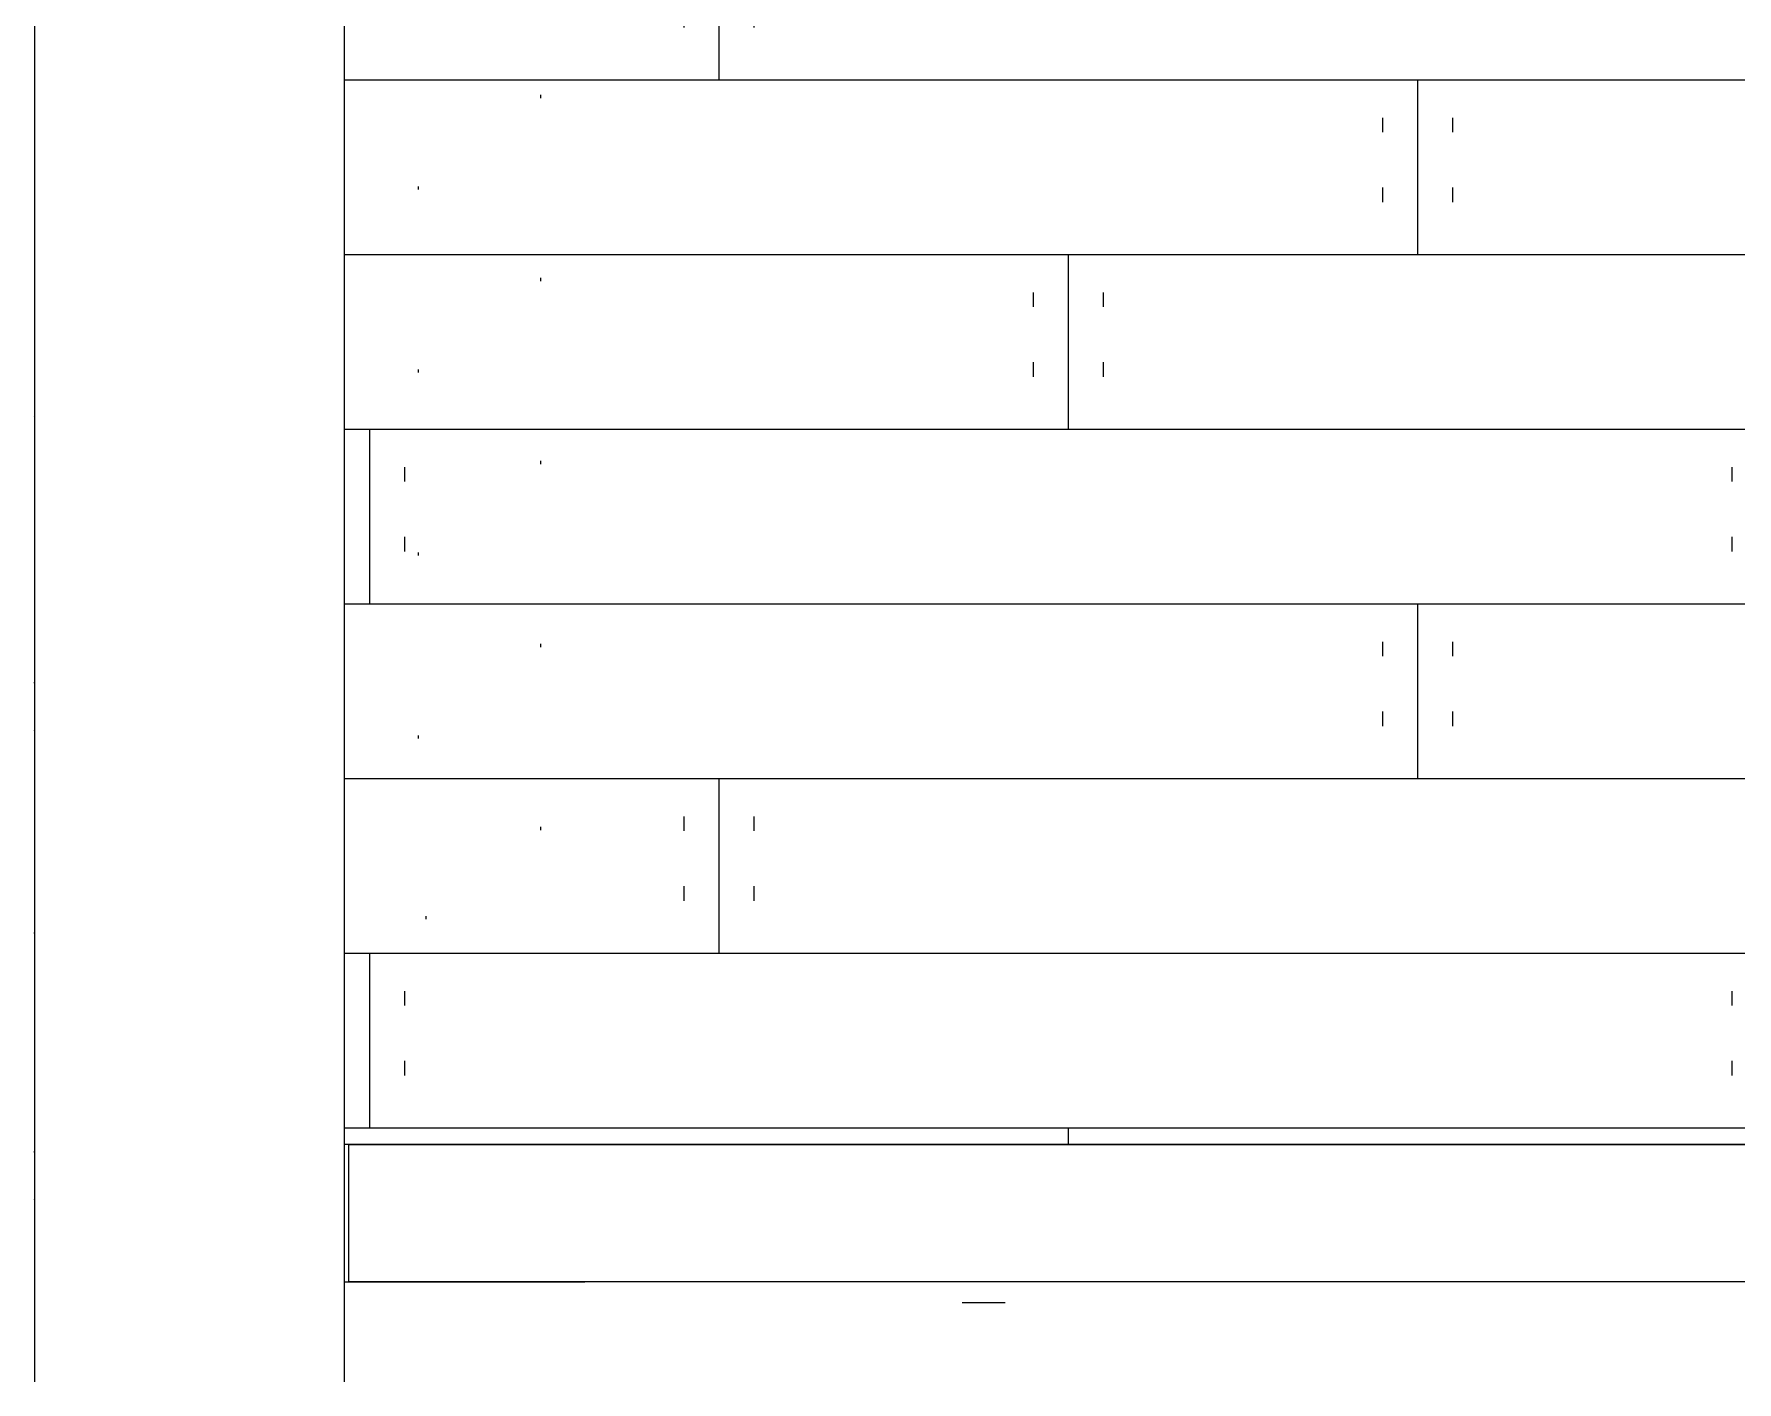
# Model space of a CAD drawing. Header units: millimetres. Extents: x -48985 to -29412, y -43090 to -3800.
# Drawn here: x -34273 to -33283, y -8428 to -7644 of the extents above; entities that cross this region are included whole.
import ezdxf

# ---------------------------------------------------------------- set-up
doc = ezdxf.new("R2010")
doc.units = ezdxf.units.MM
for name, color, linetype, lineweight in [('A-DETL-MBND', 5, 'Continuous', 9), ('A-FLOR-PATT', 8, 'Continuous', 25), ('A-GENM', 13, 'Continuous', 9), ('A-GLAZ-CURT', 52, 'Continuous', 9), ('A-WALL', 113, 'Continuous', 25), ('Balaústres', 7, 'Continuous', 9), ('Corrimãos superiores', 7, 'Continuous', 9), ('S-BEAM', 12, 'Continuous', 25)]:
    doc.layers.add(name, color=color, linetype=linetype, lineweight=lineweight)

# ---------------------------------------------------------------- blocks, each defined once
blk = doc.blocks.new('Guarda-corpo - 8x8cm-V7-PAGINAÇÃO DE PISO MEZANINO')
at = {"layer": 'Balaústres'}
for p, q in [((-40, -12.5), (-40, -15.21)), ((40, -15.21), (40, -12.5))]:
    blk.add_line(p, q, dxfattribs=at)
blk = doc.blocks.new('Guarda-corpo - Guarda-corpo-3600729-PAGINAÇÃO DE PISO MEZANINO')
at = {"rotation": 269.9999999999998}
blk.add_blockref('Guarda-corpo - 8x8cm-V7-PAGINAÇÃO DE PISO MEZANINO', (-7049.41, -8329.65), dxfattribs=at)
blk = doc.blocks.new('Tipo de corrimão superior - Corrimão superior_Interno_-3600794-PAGINAÇÃO DE PISO MEZANINO')
at = {"layer": 'Corrimãos superiores'}
for p, q in [((-7061.91, -8369.65), (-7061.91, -8289.65)), ((-7061.91, -8289.65), (-3364.62, -8289.65)), ((-3364.62, -8369.65), (-7061.91, -8369.65))]:
    blk.add_line(p, q, dxfattribs=at)
blk = doc.blocks.new('Tipo de corrimão superior - Corrimão superior_Interno_-V8-PAGINAÇÃO DE PISO MEZANINO')
at = {"layer": 'Corrimãos superiores'}
for p, q in [((-7061.91, -8369.65), (-7061.91, -8289.65)), ((-3364.62, -8289.65), (-7061.91, -8289.65)), ((-3364.62, -8369.65), (-7061.91, -8369.65))]:
    blk.add_line(p, q, dxfattribs=at)
blk = doc.blocks.new('COLONIAL BASE - COLONIAL BASE-3960684-PAGINAÇÃO DE PISO MEZANINO')
at = {"layer": 'A-GLAZ-CURT'}
blk.add_line((-7244.92, -8138.57), (-7244.9, -8138.68), dxfattribs=at)
for major_axis, start_param, end_param in [((0, 102.76), 0.77654, 0.788137), ((0, 85.27), 1.003902, 1.019387), ((0, 102.76), 2.353455, 2.365053)]:
    blk.add_ellipse((-7224.05, -8093.9), major_axis=major_axis, ratio=0.287348, start_param=start_param, end_param=end_param, dxfattribs=at)
blk = doc.blocks.new('COLONIAL BASE - COLONIAL BASE-V12-PAGINAÇÃO DE PISO MEZANINO')
at = {"layer": 'A-GLAZ-CURT'}
for major_axis, start_param, end_param in [((0, 102.76), 0.77654, 0.788137), ((0, 85.27), 1.003902, 1.019387)]:
    blk.add_ellipse((-7224.05, -8366.77), major_axis=major_axis, ratio=0.287348, start_param=start_param, end_param=end_param, dxfattribs=at)
blk = doc.blocks.new('Cortina em Tecido com Cortineiro - Sobreposto-4580227-PAGINAÇÃO DE PISO MEZANINO')
at = {"layer": 'A-GENM', "color": 55}
for p, q in [((-6950.14, -7681.05), (-6950.14, -7679.23)), ((-7021.58, -7732.45), (-7021.58, -7734.26)), ((-6950.14, -7787.47), (-6950.14, -7785.66)), ((-7021.58, -7838.87), (-7021.58, -7840.69)), ((-6950.14, -7893.9), (-6950.14, -7892.09)), ((-7021.58, -7945.31), (-7021.58, -7947.12)), ((-6950.14, -8000.35), (-6950.14, -7998.53)), ((-7021.58, -8051.75), (-7021.58, -8053.56)), ((-6950.14, -8106.79), (-6950.14, -8104.98)), ((-7017.1, -8156.81), (-7017.1, -8158.63))]:
    blk.add_line(p, q, dxfattribs=at)

msp = doc.modelspace()

# ---------------------------------------------------------------- hatches: boundary and pattern name
at = {"layer": 'A-DETL-MBND'}
h = msp.add_hatch(dxfattribs=at)
h.set_pattern_fill('FP_1', color=10, style=0, pattern_type=2)
h.set_pattern_definition([(0, (-27028.33, 0), (609.6, 152.4), [25.146, -432.054, 25.146, -432.054, -2438.4]), (0, (-27028.33, 0), (609.6, 152.4), [-914.4, 25.146, -889.254, 25.146, -432.054, -1066.8]), (0, (-27028.33, 0), (609.6, 152.4), [-2286, 25.146, -279.654, 25.146, -736.854]), (120, (-26799.73, 76.2), (-436.7823, 451.729), [25.146, -432.054, 25.146, -432.054, -2438.4]), (120, (-26799.73, 76.2), (-436.7823, 451.729), [-914.4, 25.146, -889.254, 25.146, -432.054, -1066.8]), (120, (-26799.73, 76.2), (-436.7823, 451.729), [-2286, 25.146, -279.654, 25.146, -736.854]), (240, (-26723.53, 381), (-172.8177, -604.129), [25.146, -432.054, 25.146, -432.054, -2438.4]), (240, (-26723.53, 381), (-172.8177, -604.129), [-914.4, 25.146, -889.254, 25.146, -432.054, -1066.8]), (240, (-26723.53, 381), (-172.8177, -604.129), [-2286, 25.146, -279.654, 25.146, -736.854])])
h.paths.add_polyline_path([(-32222.37, -8427.8), (-30392.95, -8427.8), (-30392.95, -8369.65), (-34092.95, -8369.79), (-34092.95, -8427.8), (-32281.59, -8427.8)])
at = {"layer": 'A-FLOR-PATT', "lineweight": 9}
h = msp.add_hatch(dxfattribs=at)
h.set_pattern_fill('FP_5', color=9, style=0, pattern_type=2)
h.set_pattern_definition([(0, (-31842.95, -6959.33), (0, 101.6), []), (90, (-31842.95, -6959.33), (-203.2, 203.2), [101.6, -711.2]), (90, (-31822.63, -6928.85), (-203.2, 203.2), [8.382, -32.258, 8.382, -763.778]), (90, (-31050.47, -6928.85), (-203.2, 203.2), [8.382, -32.258, 8.382, -763.778]), (90, (-31436.55, -6857.73), (-203.2, 203.2), [101.6, -711.2]), (90, (-31456.87, -6827.25), (-203.2, 203.2), [8.382, -32.258, 8.382, -763.778]), (90, (-31416.23, -6827.25), (-203.2, 203.2), [8.382, -32.258, 8.382, -763.778])])
h.paths.add_polyline_path([(-29592.95, -8369.65), (-29592.95, -7479.65), (-29992.95, -7479.65), (-29992.95, -5489.65), (-30042.95, -5489.65), (-30042.95, -6479.65), (-30072.95, -6479.65), (-30072.95, -5485.28), (-33289.07, -5485.28), (-33289.07, -5489.65), (-33687.04, -5490.22), (-33678.53, -5494.68), (-33670.47, -5515.42), (-33671.24, -7483.55), (-33679.59, -7501.9), (-33700.71, -7510.13), (-33923.55, -7510.38), (-33927.36, -7521.37), (-33926.09, -7523.73), (-33929.33, -7527.48), (-33925.68, -7530.43), (-33924.12, -7533.68), (-33920.89, -7558.05), (-33944.39, -7558.05), (-33941.15, -7533.68), (-33939.04, -7529.76), (-33936.48, -7526.98), (-33939.38, -7522.82), (-33939.25, -7521.52), (-33948.35, -7514.77), (-33954.59, -7510.13), (-34030.36, -7510.47), (-34045.31, -7522.15), (-34044.73, -7523.73), (-34047.97, -7527.48), (-34044.32, -7530.43), (-34042.76, -7533.68), (-34039.52, -7558.05), (-34063.03, -7558.05), (-34059.79, -7533.68), (-34057.68, -7529.76), (-34055.12, -7526.98), (-34058.11, -7522.92), (-34056.53, -7521.15), (-34058.41, -7517.01), (-34061.07, -7510.13), (-34068.84, -7509.36), (-34087.19, -7501), (-34092.95, -7489.65), (-34092.95, -8289.65), (-30365.45, -8289.65), (-30365.45, -8342.15), (-30312.95, -8342.15), (-30312.95, -8369.65), (-29715.83, -8369.65)])
h.paths.add_polyline_path([(-34078.54, -5489.65), (-34076.68, -5489.29), (-34067.38, -5485.28), (-34092.95, -5485.94), (-34092.95, -5489.65), (-34078.81, -5489.65)])

# ---------------------------------------------------------------- linework, layer by layer
at = {"layer": 'A-GLAZ-CURT'}
msp.add_ellipse((-34252.38, -7821.02), major_axis=(0, 85.27), ratio=0.287348, start_param=2.126052, end_param=2.135184, dxfattribs=at)
at = {"layer": 'A-WALL'}
for p, q in [((-34272.95, -8427.8), (-34272.95, -3799.65)), ((-34092.95, -5479.65), (-34092.95, -8427.8))]:
    msp.add_line(p, q, dxfattribs=at)
at = {"layer": 'S-BEAM'}
msp.add_line((-33952.95, -8369.79), (-34092.95, -8369.79), dxfattribs=at)

# ---------------------------------------------------------------- block references
at = {"layer": 'A-GENM', "color": 55}
msp.add_blockref('Cortina em Tecido com Cortineiro - Sobreposto-4580227-PAGINAÇÃO DE PISO MEZANINO', (-27028.33, 0), dxfattribs=at)
at = {"layer": 'A-GLAZ-CURT'}
for name in ['COLONIAL BASE - COLONIAL BASE-3960684-PAGINAÇÃO DE PISO MEZANINO', 'COLONIAL BASE - COLONIAL BASE-V12-PAGINAÇÃO DE PISO MEZANINO']:
    msp.add_blockref(name, (-27028.33, 0), dxfattribs=at)
at = {"layer": 'Balaústres'}
msp.add_blockref('Guarda-corpo - Guarda-corpo-3600729-PAGINAÇÃO DE PISO MEZANINO', (-27028.33, 0), dxfattribs=at)
at = {"layer": 'Corrimãos superiores'}
for name in ['Tipo de corrimão superior - Corrimão superior_Interno_-3600794-PAGINAÇÃO DE PISO MEZANINO', 'Tipo de corrimão superior - Corrimão superior_Interno_-V8-PAGINAÇÃO DE PISO MEZANINO']:
    msp.add_blockref(name, (-27028.33, 0), dxfattribs=at)

doc.saveas('drawing.dxf')
